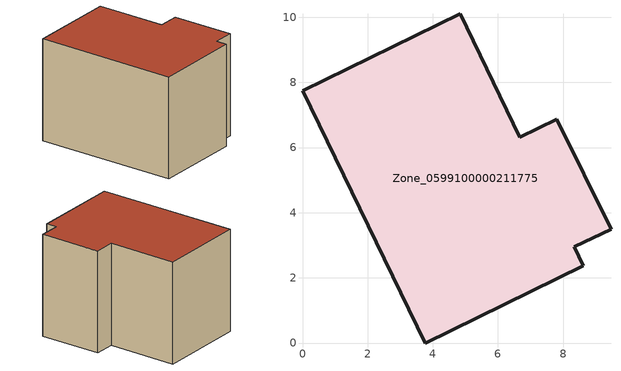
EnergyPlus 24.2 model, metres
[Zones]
Zone_0599100000211775
 floor ground (C_G): 0,7.74 4.84,10.1 6.67,6.32 7.8,6.87 9.47,3.5 8.34,2.95 8.62,2.37 3.77,0 z0
 wall outside (C_F): 3.77,0 8.62,2.37 8.34,2.95 9.47,3.5 7.8,6.87 6.67,6.32 4.84,10.1 0,7.74 3.77,0 z0:6.18
 roof outside (C_R): 4.84,10.1 0,7.74 3.77,0 8.62,2.37 8.34,2.95 9.47,3.5 7.8,6.87 6.67,6.32 z6.18
[BUILDING]
Pand.0599100000211775: North Axis=0; Terrain=City; Loads Convergence Tolerance Value=0.04; Temperature Convergence Tolerance Value=0.4; Solar Distribution=FullExterior; Maximum Number of Warmup Days=25; Minimum Number of Warmup Days=1
[Site:Location]
Rotterdam.The.Hague.AP_ZH_NLD Design_Conditions: Latitude=51.96; Longitude=4.45; Time Zone=1; Elevation=-4.5
[SITE:GROUNDTEMPERATURE:BUILDINGSURFACE]
18, 18, 18, 18, 18, 18, 18, 18, 18, 18, 18, 18
[MATERIAL] Thermal Absorptance=0.9; Solar Absorptance=0.7; Visible Absorptance=0.7
Name | Roughness | Thickness | Conductivity | Density | Specific Heat
G.TC.1946-1964 | MediumSmooth | 0.15 | 1 | 540 | 1210
F.TC.1946-1964 | Rough | 0.3 | 0.857143 | 1920 | 840
R.TC.1946-1964 | MediumRough | 0.2 | 0.235294 | 1500 | 1000
[CONSTRUCTION]
C_G: G.TC.1946-1964
C_F: F.TC.1946-1964
C_R: R.TC.1946-1964
[ZONE]
Zone_0599100000211775: Type=1; Multiplier=1; Ceiling Height=Autocalculate; Volume=Autocalculate; Floor Area=autocalculate; Part of Total Floor Area=Yes
[ZONEINFILTRATION:DESIGNFLOWRATE]
Infil_Zone_0599100000211775: Zone or ZoneList or Space or SpaceList=Zone_0599100000211775; Schedule=AlwaysOn; Design Flow Rate Calculation Method=Flow/Area; Flow Rate per Floor Area=0.003; Constant Term Coefficient=1; Temperature Term Coefficient=0; Velocity Term Coefficient=0; Velocity Squared Term Coefficient=0
[HVACTEMPLATE:ZONE:IDEALLOADSAIRSYSTEM]
Zone_0599100000211775: Maximum Heating Supply Air Temperature=50; Minimum Cooling Supply Air Temperature=13; Maximum Heating Supply Air Humidity Ratio=0.0156; Minimum Cooling Supply Air Humidity Ratio=0.0077; Heating Limit=NoLimit; Cooling Limit=NoLimit; Dehumidification Control Type=ConstantSensibleHeatRatio; Cooling Sensible Heat Ratio=0.7; Dehumidification Setpoint=60; Humidification Control Type=None; Humidification Setpoint=30; Outdoor Air Method=None; Outdoor Air Flow Rate per Person=0.00944; Outdoor Air Flow Rate per Zone Floor Area=0; Outdoor Air Flow Rate per Zone=0; Demand Controlled Ventilation Type=None; Outdoor Air Economizer Type=NoEconomizer; Heat Recovery Type=None; Sensible Heat Recovery Effectiveness=0.7; Latent Heat Recovery Effectiveness=0.65
[ZONECONTROL:THERMOSTAT]
ThermostatControl_Zone_0599100000211775: Zone or ZoneList=Zone_0599100000211775; Control Type Schedule=DualSetpointControlType; Control 1=Thermostat_Zone_0599100000211775; Temperature Difference Between Cutout And Setpoint=0
[THERMOSTATSETPOINT:DUALSETPOINT]
Thermostat_Zone_0599100000211775: Heating Setpoint Temperature Schedule=HeatingSetpoint_Zone_0599100000211775; Cooling Setpoint Temperature Schedule=CoolingSetpoint_Zone_0599100000211775
[SCHEDULE:COMPACT]
HeatingSetpoint_Zone_0599100000211775: Through: 12/31, For: AllDays, Until: 24:00, 21
CoolingSetpoint_Zone_0599100000211775: Through: 12/31, For: AllDays, Until: 24:00, 24
DualSetpointControlType: Through: 12/31, For: AllDays, Until: 24:00, 4
AlwaysOn: Through: 12/31, For: AllDays, Until: 24:00, 1
